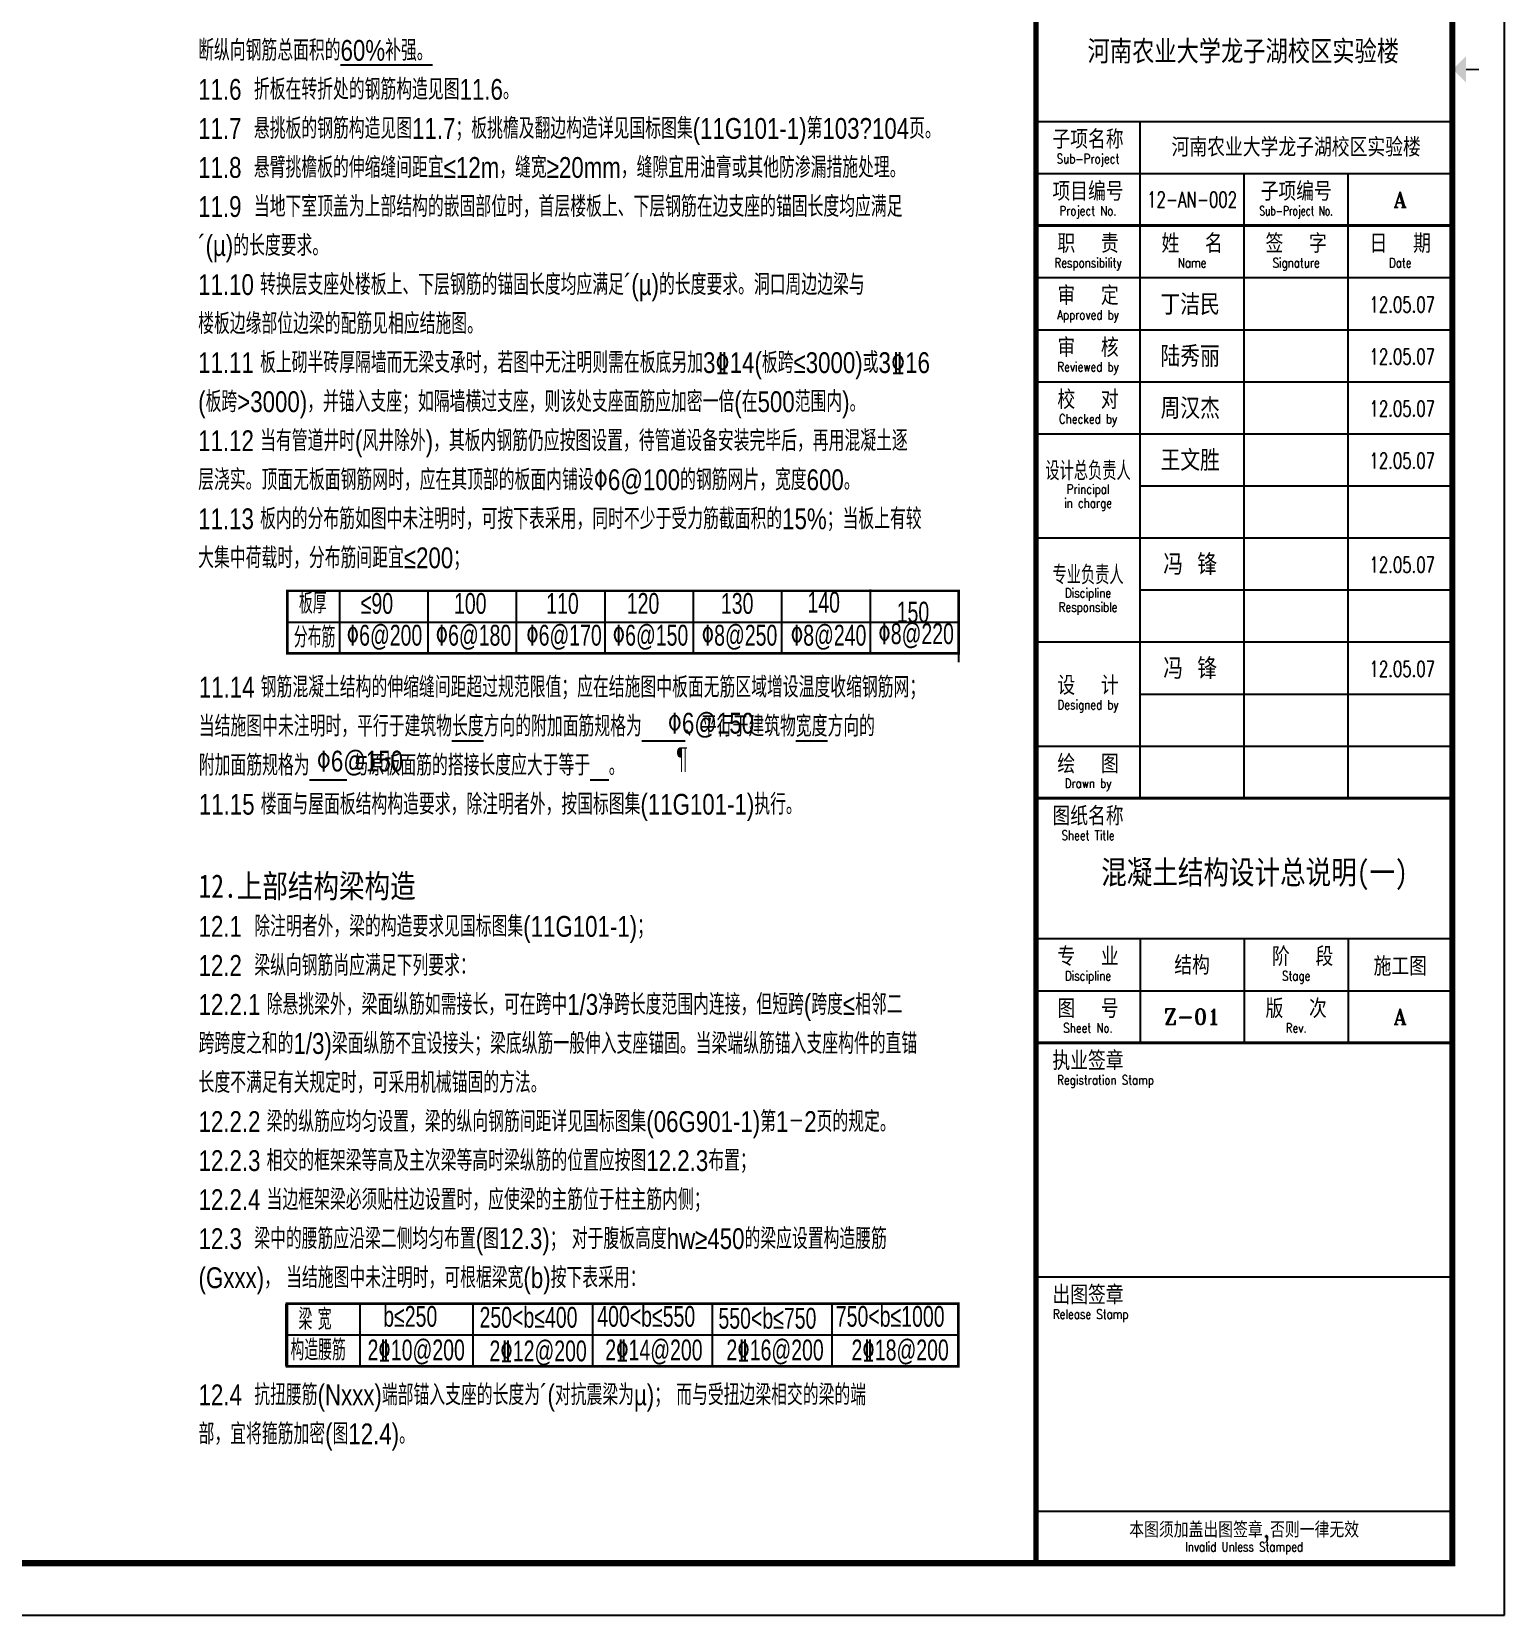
# Model space of a CAD drawing. Extents: x 1914156 to 2010983, y 1234267 to 1358917.
# Drawn here: x 1969956 to 1998256, y 1299517 to 1329942 of the extents above; entities that cross this region are included whole.
import ezdxf
from ezdxf.enums import TextEntityAlignment as Align

# ---------------------------------------------------------------- set-up
doc = ezdxf.new("R2010")
doc.units = 0
doc.header["$LTSCALE"] = 30
doc.layers.get('0').update_dxf_attribs({"linetype": 'CONTINUOUS'})
for name, color, linetype in [('S-TEXT3', 7, 'CONTINUOUS'), ('s-图框', 7, 'CONTINUOUS'), ('S-选择层1', 4, 'CONTINUOUS'), ('图框', 85, 'CONTINUOUS')]:
    doc.layers.add(name, color=color, linetype=linetype)
doc.styles.add('TJ03', font='tj03-romans1.shx', dxfattribs={"width": 0.8, "bigfont": 'tj-hztxt1.shx'})
doc.styles.add('TKZ1_tjhts.shx', font='tjromant.shx', dxfattribs={"bigfont": 'tjhts.shx'})
doc.styles.add('TKZ2_tjkts.shx', font='tjromant.shx', dxfattribs={"bigfont": 'tjkts.shx'})
doc.styles.add('黑体', font='SIMHEI.TTF')

# ---------------------------------------------------------------- blocks, each defined once
blk = doc.blocks.new('TJAD_TK_A1')
for p, q in [((1251.38, 643.45), (1331.38, 643.45)), ((1271.38, 513.45), (1271.38, 643.45)), ((1251.38, 633.45), (1331.38, 633.45)), ((1291.38, 513.45), (1291.38, 633.45)), ((1311.38, 513.45), (1311.38, 633.45)), ((1251.38, 613.45), (1331.38, 613.45)), ((1251.38, 603.45), (1331.38, 603.45)), ((1251.38, 593.45), (1331.38, 593.45)), ((1251.38, 583.45), (1331.38, 583.45)), ((1271.38, 573.45), (1331.38, 573.45)), ((1251.38, 563.45), (1331.38, 563.45)), ((1271.38, 553.45), (1331.38, 553.45)), ((1251.38, 543.45), (1331.38, 543.45)), ((1271.38, 533.45), (1331.38, 533.45)), ((1251.38, 523.45), (1331.38, 523.45)), ((1251.38, 486.45), (1331.38, 486.45)), ((1271.38, 486.45), (1271.38, 466.45)), ((1291.38, 486.45), (1291.38, 466.45)), ((1311.38, 486.45), (1311.38, 466.45)), ((1251.38, 476.45), (1331.38, 476.45)), ((1251.38, 421.45), (1331.38, 421.45)), ((1251.38, 376.45), (1331.38, 376.45))]:
    blk.add_line(p, q)
for points, const_width in [([(1251.38, 940.45), (1251.38, 366.45)], 1), ([(1251.38, 623.45), (1331.38, 623.45)], 0.6), ([(1251.38, 513.45), (1331.38, 513.45)], 0.6), ([(1251.38, 466.45), (1331.38, 466.45)], 0.6)]:
    blk.add_lwpolyline(points, dxfattribs=dict(const_width=const_width))
at = {"layer": '图框'}
for p, q in [((1341.38, 356.45), (1341.38, 950.45)), ((500.38, 356.45), (1341.38, 356.45))]:
    blk.add_line(p, q, dxfattribs=at)
at = {"layer": '图框', "const_width": 1.2}
blk.add_lwpolyline([(1331.38, 940.45), (525.38, 940.45), (525.38, 366.45), (1331.38, 366.45)], close=True, dxfattribs=at)
at = {"layer": '图框', "const_width": 0.3}
blk.add_lwpolyline([(1333.99, 653.45), (1336.49, 653.45)], dxfattribs=at)
at = {"layer": '图框'}
blk.add_solid([(1333.99, 650.95), (1333.99, 655.95), (1331.49, 653.45)], dxfattribs=at)
at = {"style": 'TKZ2_tjkts.shx'}
for s, height, p in [('子项名称', 3.6, (1261.38, 640)), ('项目编号', 3.6, (1261.38, 630)), ('职  责', 3.6, (1261.38, 620)), ('姓  名', 3.6, (1281.38, 620)), ('签  字', 3.6, (1301.38, 620)), ('日  期', 3.6, (1321.38, 620)), ('审  定', 3.6, (1261.38, 610)), ('审  核', 3.6, (1261.38, 600)), ('校  对', 3.6, (1261.38, 590)), ('设  计', 3.6, (1261.38, 535.1)), ('绘  图', 3.6, (1261.38, 520)), ('图纸名称', 3.6, (1261.38, 510)), ('专  业', 3.6, (1261.38, 483)), (' 阶  段', 3.6, (1301.38, 483)), ('图  号', 3.6, (1261.38, 473)), ('版  次', 3.6, (1301.38, 473)), ('执业签章', 3.6, (1261.38, 463)), ('出图签章', 3.6, (1261.38, 418)), ('本图须加盖出图签章,否则一律无效', 3, (1291.38, 372.88))]:
    blk.add_text(s, height=height, dxfattribs=at).set_placement(p, align=Align.MIDDLE_CENTER)
at = {"style": 'TKZ2_tjkts.shx', "width": 0.8}
for s, height, p in [('Sub-Project', 1.8, (1261.38, 636.3)), ('Project No.', 1.8, (1261.38, 626.3)), ('Responsibility', 1.8, (1261.38, 616.3)), ('Name', 1.8, (1281.38, 616.3)), ('Signature', 1.8, (1301.38, 616.3)), ('Date', 1.8, (1321.38, 616.3)), ('Approved by', 1.8, (1261.38, 606.3)), ('Reviewed by', 1.8, (1261.38, 596.3)), ('Checked by', 1.8, (1261.38, 586.3)), ('设计总负责人', 3.6, (1261.38, 576.33)), ('Principal', 1.8, (1261.38, 572.8)), ('in charge', 1.8, (1261.38, 570.15)), ('专业负责人', 3.6, (1261.38, 556.33)), ('Discipline', 1.8, (1261.38, 552.87)), ('Responsible', 1.8, (1261.38, 550.15)), ('Designed by', 1.8, (1261.38, 531.4)), ('Drawn by', 1.8, (1261.38, 516.3)), ('Sheet Title', 1.8, (1261.38, 506.3)), ('Discipline', 1.8, (1261.38, 479.3)), ('Stage', 1.8, (1301.38, 479.3)), ('Sheet No.', 1.8, (1261.38, 469.3)), ('Rev.', 1.8, (1301.38, 469.3)), ('Registration Stamp', 1.8, (1264.74, 459.3)), ('Release Stamp', 1.8, (1261.89, 414.3)), ('Invalid Unless Stamped', 1.8, (1291.38, 369.62))]:
    blk.add_text(s, height=height, dxfattribs=at).set_placement(p, align=Align.MIDDLE_CENTER)
at = {"layer": '图框', "style": 'TKZ2_tjkts.shx'}
blk.add_text('子项编号', height=3.6, dxfattribs=at).set_placement((1301.38, 630), align=Align.MIDDLE_CENTER)
at = {"layer": '图框', "style": 'TKZ2_tjkts.shx', "width": 0.7}
blk.add_text('Sub-Project No.', height=1.8, dxfattribs=at).set_placement((1301.38, 626.3), align=Align.MIDDLE_CENTER)

msp = doc.modelspace()

# ---------------------------------------------------------------- linework, layer by layer
at = {"layer": 'S-TEXT3'}
for p, q in [((1974869, 1319199.2), (1987769, 1319199.2)), ((1974869, 1319199.2), (1974869, 1317999.2)), ((1975869, 1319199.2), (1975869, 1317999.2)), ((1977569, 1319199.2), (1977569, 1317999.2)), ((1979269, 1319199.2), (1979269, 1317999.2)), ((1980969, 1319199.2), (1980969, 1317999.2)), ((1982669, 1319199.2), (1982669, 1317999.2)), ((1984369, 1319199.2), (1984369, 1317999.2)), ((1986069, 1319223.3), (1986069, 1318023.3)), ((1987769, 1319026.6), (1987769, 1317826.6)), ((1974869, 1318599.2), (1987769, 1318599.2)), ((1974869, 1317999.2), (1987769, 1317999.2))]:
    msp.add_line(p, q, dxfattribs=at)
at = {"layer": 'S-TEXT3', "color": 2}
for p, q in [((1974838.4, 1305502.9), (1987763.6, 1305502.9)), ((1974838.4, 1305502.9), (1974838.4, 1304302.9)), ((1987763.6, 1305502.9), (1987763.6, 1304302.9)), ((1974838.4, 1304302.9), (1987763.6, 1304302.9))]:
    msp.add_line(p, q, dxfattribs=at)
at = {"layer": 'S-TEXT3', "color": 3}
for p, q in [((1976263.6, 1305502.9), (1976263.6, 1304302.9)), ((1978434.1, 1305502.9), (1978434.1, 1304302.9)), ((1980734.1, 1305502.9), (1980734.1, 1304302.9)), ((1983034.1, 1305502.9), (1983034.1, 1304302.9)), ((1985334.1, 1305502.9), (1985334.1, 1304302.9)), ((1974838.4, 1304902.9), (1987763.6, 1304902.9))]:
    msp.add_line(p, q, dxfattribs=at)
at = {"layer": 'S-TEXT3', "const_width": 50}
for points in [[(1974869, 1319199.2), (1987769, 1319199.2), (1987769, 1317999.2), (1974869, 1317999.2)], [(1974865.4, 1304302.9), (1987763.6, 1304302.9), (1987763.6, 1305502.9), (1974865.4, 1305502.9)]]:
    msp.add_lwpolyline(points, close=True, dxfattribs=at)

# ---------------------------------------------------------------- block references
at = {"layer": 's-图框', "xscale": 100, "yscale": 100, "zscale": 100}
msp.add_blockref('TJAD_TK_A1', (1864118.4, 1263872.1), dxfattribs=at)

# ---------------------------------------------------------------- texts
at = {"layer": 'S-TEXT3', "width": 0.8}
for s, height, style, p in [('断纵向钢筋总面积的%%u60%补强。', 400, 'TJ03', (1973156.3, 1329383.2)), ('11.6  折板在转折处的钢筋构造见图11.6。', 400, 'TJ03', (1973156.3, 1328633.2)), ('11.7  悬挑板的钢筋构造见图11.7；板挑檐及翻边构造详见国标图集(11G101-1)第103%%155104页。', 400, 'TJ03', (1973156.3, 1327883.2)), ('11.8  悬臂挑檐板的伸缩缝间距宜%%15712m，缝宽%%15820mm，缝隙宜用油膏或其他防渗漏措施处理。', 400, 'TJ03', (1973156.3, 1327133.2)), ('11.9  当地下室顶盖为上部结构的嵌固部位时，首层楼板上、下层钢筋在边支座的锚固长度均应满足', 400, 'TJ03', (1973156.3, 1326383.2)), ('%%180(%%181)的长度要求。', 400, 'TJ03', (1973156.3, 1325633.2)), ('11.10 转换层支座处楼板上、下层钢筋的锚固长度均应满足%%180(%%181)的长度要求。洞口周边边梁与', 400, 'TJ03', (1973156.3, 1324883.2)), ('楼板边缘部位边梁的配筋见相应结施图。', 400, 'TJ03', (1973156.3, 1324133.2)), ('11.11 板上砌半砖厚隔墙而无梁支承时，若图中无注明则需在板底另加3%%15314(板跨%%1573000)或3%%15316', 400, 'TJ03', (1973156.3, 1323383.2)), ('(板跨>3000)，并锚入支座；如隔墙横过支座，则该处支座面筋应加密一倍(在500范围内)。                    ', 400, 'TJ03', (1973156.3, 1322633.2)), ('11.12 当有管道井时(风井除外)，其板内钢筋仍应按图设置，待管道设备安装完毕后，再用混凝土逐', 400, 'TJ03', (1973156.3, 1321883.2)), ('层浇实。顶面无板面钢筋网时，应在其顶部的板面内铺设%%1516@100的钢筋网片，宽度600。', 400, 'TJ03', (1973156.3, 1321133.2)), ('11.13 板内的分布筋如图中未注明时，可按下表采用，同时不少于受力筋截面积的15%；当板上有较', 400, 'TJ03', (1973156.3, 1320383.2)), ('大集中荷载时，分布筋间距宜%%157200；', 400, 'TJ03', (1973156.3, 1319633.2)), ('11.14 钢筋混凝土结构的伸缩缝间距超过规范限值；应在结施图中板面无筋区域增设温度收缩钢筋网；', 400, 'TJ03', (1973169, 1317149.2)), ('当结施图中未注明时，平行于建筑物%%u长度%%u方向的附加面筋规格为%%u       %%u、平行于建筑物%%u宽度%%u方向的', 400, 'TJ03', (1973169, 1316399.2)), ('附加面筋规格为%%U      %%u 与原板面筋的搭接长度应大于等于%%u   %%u。  ', 400, 'TJ03', (1973169, 1315649.2)), ('11.15 楼面与屋面板结构构造要求，除注明者外，按国标图集(11G101-1)执行。', 400, 'TJ03', (1973169, 1314899.2)), ('12.上部结构梁构造 ', 450, '黑体', (1973163.6, 1313302.9)), ('12.1  除注明者外，梁的构造要求见国标图集(11G101-1)；', 400, 'TJ03', (1973163.6, 1312552.9)), ('12.2  梁纵向钢筋尚应满足下列要求：', 400, 'TJ03', (1973163.6, 1311802.9)), ('12.2.1 除悬挑梁外，梁面纵筋如需接长，可在跨中1/3净跨长度范围内连接，但短跨(跨度%%157相邻二', 400, 'TJ03', (1973163.6, 1311052.9)), ('跨跨度之和的1/3)梁面纵筋不宜设接头；梁底纵筋一般伸入支座锚固。当梁端纵筋锚入支座构件的直锚', 400, 'TJ03', (1973163.6, 1310302.9)), ('长度不满足有关规定时，可采用机械锚固的方法。', 400, 'TJ03', (1973163.6, 1309552.9)), ('12.2.2 梁的纵筋应均匀设置，梁的纵向钢筋间距详见国标图集(06G901-1)第1－2页的规定。', 400, 'TJ03', (1973163.6, 1308802.9)), ('12.2.3 相交的框架梁等高及主次梁等高时梁纵筋的位置应按图12.2.3布置；', 400, 'TJ03', (1973163.6, 1308052.9)), ('12.2.4 当边框架梁必须贴柱边设置时，应使梁的主筋位于柱主筋内侧；', 400, 'TJ03', (1973163.6, 1307302.9)), ('12.3  梁中的腰筋应沿梁二侧均匀布置(图12.3)； 对于腹板高度hw%%158450的梁应设置构造腰筋', 400, 'TJ03', (1973163.6, 1306552.9)), ('(Gxxx)， 当结施图中未注明时，可根椐梁宽(b)按下表采用：', 400, 'TJ03', (1973163.6, 1305802.9)), ('12.4  抗扭腰筋(Nxxx)端部锚入支座的长度为%%180(对抗震梁为%%181)； 而与受扭边梁相交的梁的端', 400, 'TJ03', (1973163.6, 1303552.9)), ('部，宜将箍筋加密(图12.4)。', 400, 'TJ03', (1973163.6, 1302802.9))]:
    msp.add_text(s, height=height, dxfattribs=dict(at, style=style)).set_placement(p)
at = {"layer": 'S-TEXT3', "color": 7, "style": 'TJ03', "width": 0.7}
for s, p in [('板厚', (1975093.3, 1318761.6)), ('%%15790', (1976280.5, 1318757.9)), ('100', (1978072.6, 1318757.9)), ('110', (1979845.3, 1318757.9)), ('120', (1981392.8, 1318757.9)), ('130', (1983202.2, 1318757.9)), ('140', (1984864.3, 1318782)), ('150', (1986579.4, 1318590.5)), ('分布筋', (1974994.2, 1318108.9)), ('%%1516@200', (1976009.7, 1318146.5)), ('%%1516@180', (1977719, 1318146.5)), ('%%1516@170', (1979458.8, 1318146.5)), ('%%1516@150', (1981121.3, 1318146.5)), ('%%1518@250', (1982832.1, 1318146.5)), ('%%1518@240', (1984543.6, 1318146.5)), ('%%1518@220', (1986225.8, 1318175.8))]:
    msp.add_text(s, height=400, dxfattribs=at).set_placement(p)
at = {"layer": 'S-TEXT3', "color": 6, "style": '黑体', "width": 0.8}
msp.add_text('混凝土结构设计总说明(一)', height=450, dxfattribs=at).set_placement((1993455.3, 1313765.5), align=Align.MIDDLE)
at = {"layer": 'S-TEXT3', "color": 3, "style": 'TJ03', "width": 0.7}
for s, p in [('梁 宽', (1975083.5, 1305005.5)), ('b%%157250', (1976712.3, 1305060.9)), ('250<b%%157400', (1978563.5, 1305042.4)), ('400<b%%157550', (1980825.8, 1305060.9)), ('550<b%%157750', (1983153.9, 1305024)), ('750<b%%1571000', (1985409.5, 1305060.9)), ('构造腰筋', (1974930.2, 1304415.3)), ('2%%15310@200', (1976411, 1304415.3)), ('2%%15312@200', (1978754, 1304396.8)), ('2%%15314@200', (1980979.3, 1304415.3)), ('2%%15316@200', (1983307.4, 1304415.3)), ('2%%15318@200', (1985711, 1304415.3))]:
    msp.add_text(s, height=400, dxfattribs=at).set_placement(p)
at = {"layer": 'S-选择层1', "style": 'TJ03', "width": 0.8}
for s, p in [('%%1516@150', (1983008.6, 1316456)), ('%%182', (1982455.8, 1315795.8)), ('%%1516@150', (1976262.6, 1315728.8))]:
    msp.add_text(s, height=400, dxfattribs=at).set_placement(p, align=Align.CENTER)
at = {"layer": '图框', "style": 'TKZ1_tjhts.shx'}
for s, height, p in [('河南农业大学龙子湖校区实验楼', 450, (1993239.9, 1329555.9)), ('河南农业大学龙子湖校区实验楼', 360, (1994256.3, 1327721.6)), ('A', 300, (1996256.3, 1326717)), ('丁洁民', 400, (1992219.5, 1324700.1)), ('陆秀丽', 400, (1992219.5, 1323701.3)), ('周汉杰', 400, (1992219.5, 1322702.5)), ('王文胜', 400, (1992219.5, 1321703.7)), ('冯 锋', 400, (1992219.5, 1319706.1)), ('冯 锋', 400, (1992219.5, 1317706.1)), ('结构', 360, (1992256.3, 1312006)), ('施工图', 360, (1996256.3, 1311984.7)), ('Z-01', 300, (1992256.3, 1311017)), ('A', 300, (1996256.3, 1311017))]:
    msp.add_text(s, height=height, dxfattribs=at).set_placement(p, align=Align.MIDDLE_CENTER)
at = {"layer": '图框', "style": 'TKZ1_tjhts.shx', "width": 0.7}
for s, p in [('12-AN-002', (1992256.5, 1326717.1)), ('12.05.07', (1996295.1, 1324700)), ('12.05.07', (1996295.1, 1323700)), ('12.05.07', (1996295.1, 1322700)), ('12.05.07', (1996295.1, 1321700)), ('12.05.07', (1996295.1, 1319700)), ('12.05.07', (1996295.1, 1317700))]:
    msp.add_text(s, height=300, dxfattribs=at).set_placement(p, align=Align.MIDDLE_CENTER)

doc.saveas('drawing.dxf')
